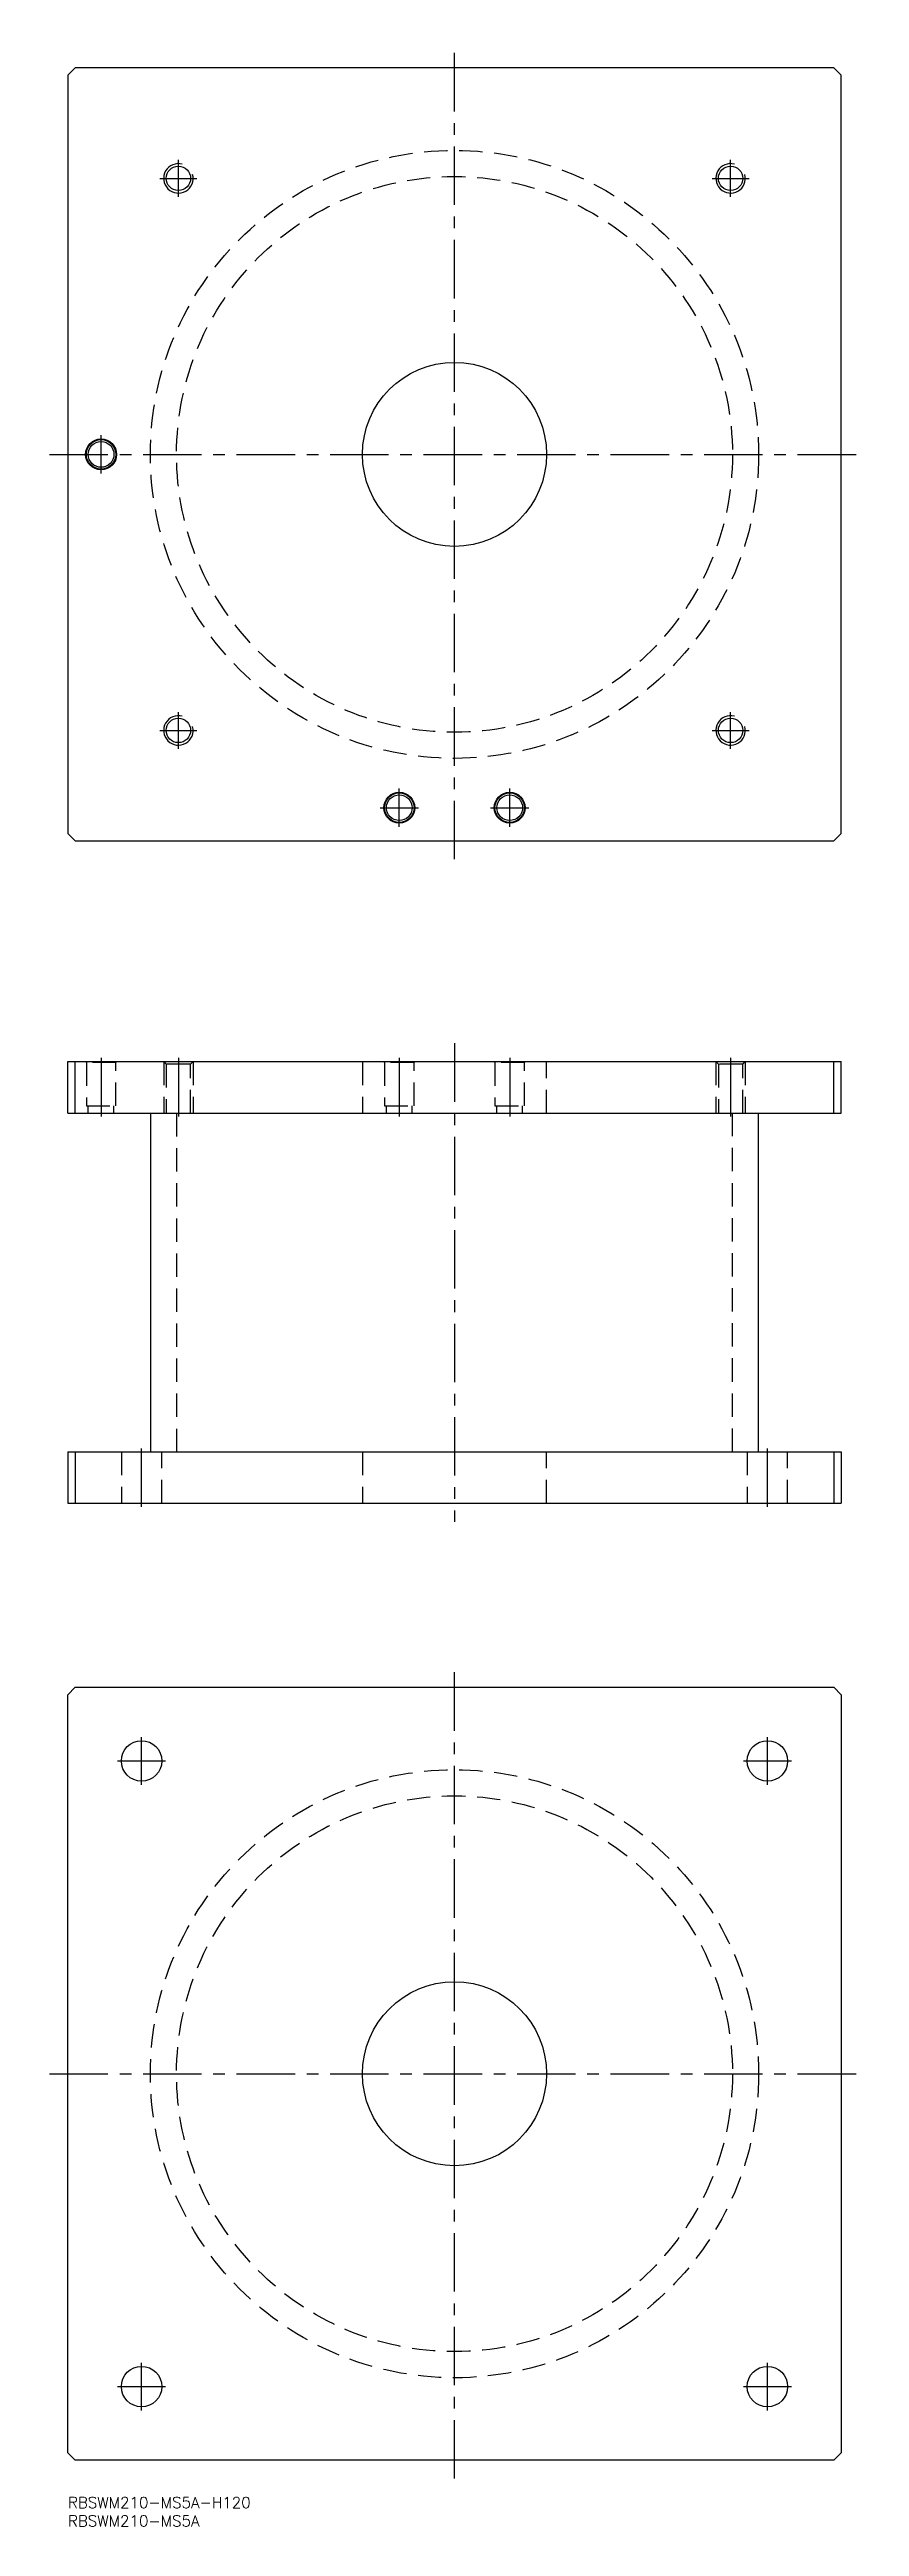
# Model space of a CAD drawing. Extents: x -5 to 215, y -8 to 665.
import ezdxf

# ---------------------------------------------------------------- set-up
doc = ezdxf.new("R2010")
doc.units = 0
doc.header["$LTSCALE"] = 0.5
doc.linetypes.add('CENTER', pattern=[50.8, 31.75, -6.35, 6.35, -6.35])
doc.linetypes.add('DASHED', pattern=[19.05, 12.7, -6.35])
for name, color, linetype in [('MSM_CENTER', 1, 'CENTER'), ('MSM_CONTINUOUS', 7, 'CONTINUOUS'), ('MSM_DASHED', 4, 'DASHED'), ('MSM_NARROW', 5, 'CONTINUOUS'), ('MSM_PART_NUMBER', 7, 'CONTINUOUS')]:
    doc.layers.add(name, color=color, linetype=linetype)
doc.styles.get("Standard").update_dxf_attribs({"font": 'txt.shx', "height": 3, "bigfont": 'bigfont.shx'})

msp = doc.modelspace()

# ---------------------------------------------------------------- linework, layer by layer
at = {"layer": 'MSM_CENTER'}
for p, q in [((105, 445), (105, 665)), ((30, 625), (30, 635)), ((180, 625), (180, 635)), ((25, 630), (35, 630)), ((175, 630), (185, 630)), ((9, 549.8), (9, 560.2)), ((-5, 555), (215, 555)), ((30, 475), (30, 485)), ((180, 475), (180, 485)), ((25, 480), (35, 480)), ((175, 480), (185, 480)), ((84.8, 459), (95.2, 459)), ((90, 453.8), (90, 464.2)), ((114.8, 459), (125.2, 459)), ((120, 453.8), (120, 464.2)), ((9, 391), (9, 375)), ((30, 391), (30, 375)), ((90, 391), (90, 375)), ((105, 395), (105, 265)), ((120, 391), (120, 375)), ((180, 391), (180, 375)), ((20, 269), (20, 285)), ((190, 269), (190, 285)), ((105, 5), (105, 225)), ((20, 193.5), (20, 206.5)), ((190, 193.5), (190, 206.5)), ((13.5, 200), (26.5, 200)), ((183.5, 200), (196.5, 200)), ((-5, 115), (215, 115)), ((20, 23.5), (20, 36.5)), ((190, 23.5), (190, 36.5)), ((13.5, 30), (26.5, 30)), ((183.5, 30), (196.5, 30))]:
    msp.add_line(p, q, dxfattribs=at)
at = {"layer": 'MSM_CONTINUOUS'}
for p, q in [((2, 660), (0, 658)), ((208, 660), (2, 660)), ((210, 658), (208, 660)), ((0, 658), (0, 452)), ((210, 452), (210, 658)), ((0, 452), (2, 450)), ((208, 450), (210, 452)), ((2, 450), (208, 450)), ((0, 376), (0, 390)), ((0, 390), (210, 390)), ((2, 376), (2, 390)), ((208, 376), (208, 390)), ((210, 376), (210, 390)), ((0, 376), (210, 376)), ((22.4, 376), (22.4, 284)), ((187.6, 284), (187.6, 376)), ((0, 284), (210, 284)), ((0, 284), (0, 270)), ((2, 284), (2, 270)), ((208, 284), (208, 270)), ((210, 284), (210, 270)), ((0, 270), (210, 270)), ((0, 218), (2, 220)), ((0, 12), (0, 218)), ((2, 220), (208, 220)), ((208, 220), (210, 218)), ((210, 218), (210, 12)), ((2, 10), (0, 12)), ((208, 10), (2, 10)), ((210, 12), (208, 10))]:
    msp.add_line(p, q, dxfattribs=at)
for centre, radius in [((30, 630), 3.32), ((180, 630), 3.32), ((105, 555), 25), ((9, 555), 4.2), ((9, 555), 4), ((9, 555), 3.5), ((30, 480), 3.32), ((180, 480), 3.32), ((90, 459), 4.2), ((90, 459), 4), ((90, 459), 3.5), ((120, 459), 4.2), ((120, 459), 4), ((120, 459), 3.5), ((20, 200), 5.5), ((190, 200), 5.5), ((105, 115), 25), ((20, 30), 5.5), ((190, 30), 5.5)]:
    msp.add_circle(centre, radius, dxfattribs=at)
at = {"layer": 'MSM_DASHED'}
for p, q in [((4.8, 390), (5, 389.8)), ((5, 389.8), (5, 378)), ((13, 389.8), (5, 389.8)), ((13, 389.8), (13.2, 390)), ((13, 378), (13, 389.8)), ((26, 390), (26.68, 389.32)), ((26, 390), (26, 376)), ((26.68, 389.32), (26.68, 376)), ((33.32, 389.32), (26.68, 389.32)), ((33.32, 389.32), (34, 390)), ((33.32, 376), (33.32, 389.32)), ((34, 390), (34, 376)), ((80, 390), (80, 376)), ((85.8, 390), (86, 389.8)), ((86, 389.8), (86, 378)), ((94, 389.8), (86, 389.8)), ((94, 389.8), (94.2, 390)), ((94, 378), (94, 389.8)), ((115.8, 390), (116, 389.8)), ((116, 389.8), (116, 378)), ((124, 389.8), (116, 389.8)), ((124, 389.8), (124.2, 390)), ((124, 378), (124, 389.8)), ((130, 376), (130, 390)), ((176, 390), (176.68, 389.32)), ((176, 390), (176, 376)), ((176.68, 389.32), (176.68, 376)), ((183.32, 389.32), (176.68, 389.32)), ((183.32, 389.32), (184, 390)), ((183.32, 376), (183.32, 389.32)), ((184, 390), (184, 376)), ((5, 378), (13, 378)), ((5.5, 376), (5.5, 378)), ((12.5, 376), (12.5, 378)), ((86, 378), (94, 378)), ((86.5, 376), (86.5, 378)), ((93.5, 376), (93.5, 378)), ((116, 378), (124, 378)), ((116.5, 376), (116.5, 378)), ((123.5, 376), (123.5, 378)), ((29.5, 376), (29.5, 284)), ((180.5, 284), (180.5, 376)), ((14.5, 284), (14.5, 270)), ((25.5, 270), (25.5, 284)), ((80, 284), (80, 270)), ((130, 270), (130, 284)), ((184.5, 284), (184.5, 270)), ((195.5, 270), (195.5, 284))]:
    msp.add_line(p, q, dxfattribs=at)
for centre, radius in [((105, 555), 82.6), ((105, 555), 75.5), ((105, 115), 82.6), ((105, 115), 75.5)]:
    msp.add_circle(centre, radius, dxfattribs=at)
at = {"layer": 'MSM_NARROW'}
for centre in [(30, 630), (180, 630), (30, 480), (180, 480)]:
    msp.add_arc(centre, 4, 75, 15, dxfattribs=at)

# ---------------------------------------------------------------- texts
at = {"layer": 'MSM_PART_NUMBER'}
for s, p in [('RBSWM210-MS5A-H120', (0, -3)), ('RBSWM210-MS5A', (0, -8))]:
    msp.add_text(s, height=3, dxfattribs=at).set_placement(p)

doc.saveas('drawing.dxf')
